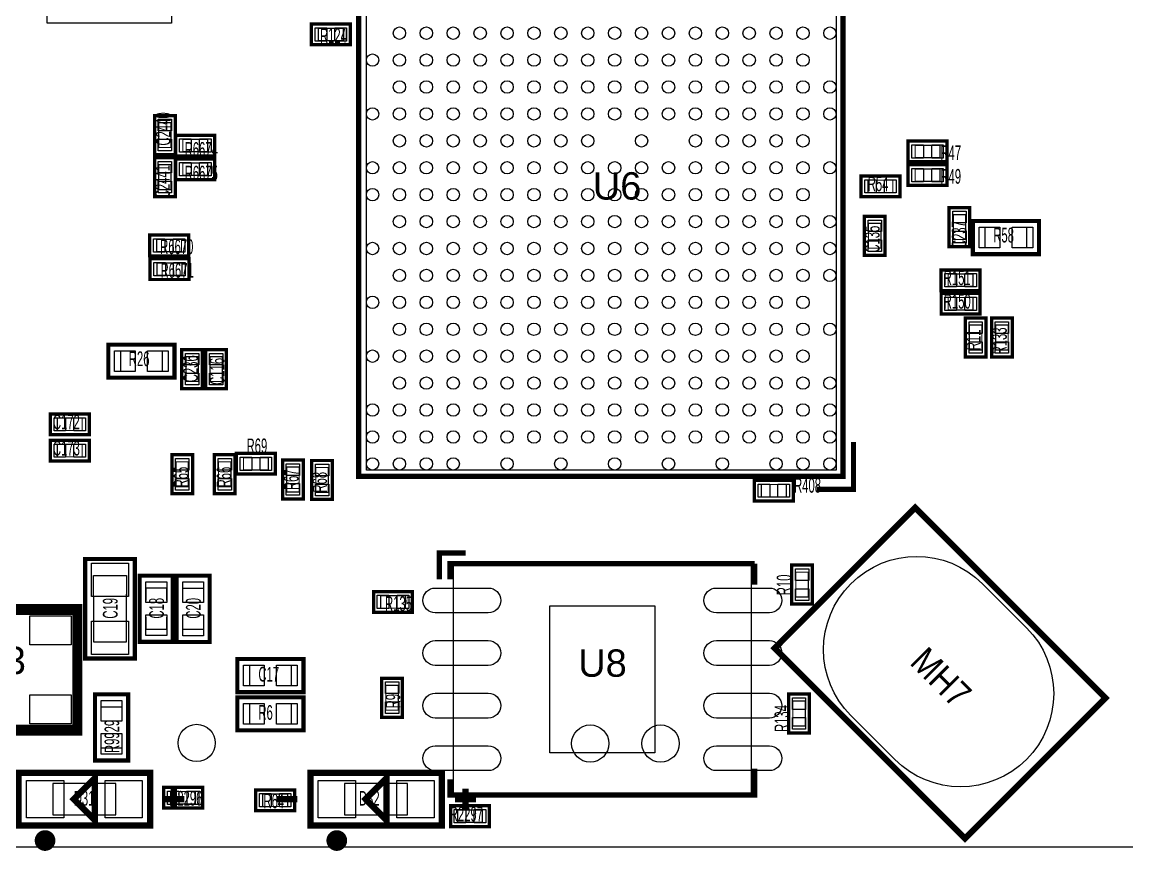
# Model space of a CAD drawing. Extents: x 0 to 73.5, y -0.1 to 42.
# Drawn here: x 32.27 to 58.96, y -0.09 to 19.92 of the extents above; entities that cross this region are included whole.
import ezdxf

# ---------------------------------------------------------------- set-up
doc = ezdxf.new("R2010")
doc.units = 0
for name, color, linetype in [('BG_OUTLINE', 7, 'CONTINUOUS'), ('PG_ASSEMBLY_TOP', 111, 'CONTINUOUS'), ('PG_SILKSCREEN_TOP', 254, 'CONTINUOUS'), ('PIN_TOP', 141, 'CONTINUOUS'), ('RD_SILKSCREEN_TOP', 230, 'CONTINUOUS')]:
    doc.layers.add(name, color=color, linetype=linetype)

msp = doc.modelspace()

# ---------------------------------------------------------------- linework, layer by layer
at = {"layer": 'BG_OUTLINE'}
msp.add_lwpolyline([(8.1534, 41.9989), (65.78854, 41.9989, -0.414214), (73.40854, 34.3789), (73.40854, 7.62, -0.414214), (65.78854, 0), (7.62, 0, -0.414214), (0, 7.62), (0, 34.3789, -0.414214), (7.62, 41.9989), (8.1534, 41.9989)], format="xyb", dxfattribs=at)
msp.add_lwpolyline([(8.1534, 41.9989), (65.78854, 41.9989, -0.414214), (73.40854, 34.3789), (73.40854, 7.62, -0.414214), (65.78854, 0), (7.62, 0, -0.414214), (0, 7.62), (0, 34.3789, -0.414214), (7.62, 41.9989)], format="xyb", close=True, dxfattribs=at)
msp.add_lwpolyline([(8.1534, 41.9989), (65.78854, 41.9989, -0.414214), (73.40854, 34.3789), (73.40854, 7.62, -0.414214), (65.78854, 0), (7.62, 0, -0.414214), (0, 7.62), (0, 34.3789, -0.414214), (7.62, 41.9989)], format="xyb", close=True, dxfattribs=at)
msp.add_lwpolyline([(8.1534, 41.9989), (65.78854, 41.9989, -0.414214), (73.40854, 34.3789), (73.40854, 7.62, -0.414214), (65.78854, 0), (7.62, 0, -0.414214), (0, 7.62), (0, 34.3789, -0.414214), (7.62, 41.9989)], format="xyb", close=True, dxfattribs=at)
at = {"layer": 'PG_ASSEMBLY_TOP'}
for points in [[(32.875601, 23.602747), (35.875798, 23.602747), (35.875798, 19.902932), (32.875601, 19.902932)], [(51.934847, 22.407931), (51.934847, 9.107932), (40.584653, 9.107932), (40.584653, 22.407931)], [(42.686529, 6.815861), (49.886311, 6.815861), (49.886311, 1.295883), (42.686529, 1.295883)]]:
    msp.add_lwpolyline(points, close=True, dxfattribs=at)
for points, const_width in [([(39.426794, 19.476695), (40.026793, 19.476695), (40.026793, 19.776719), (39.426794, 19.776719), (39.426794, 19.476695)], 0.029997), ([(35.867492, 16.897833), (35.867492, 17.497831), (35.567468, 17.497831), (35.567468, 16.897833), (35.867492, 16.897833)], 0.029997), ([(36.751539, 17.094352), (36.151541, 17.094352), (36.151541, 16.794328), (36.751539, 16.794328), (36.751539, 17.094352)], 0.029997), ([(54.445179, 16.952112), (53.845181, 16.952112), (53.845181, 16.652088), (54.445179, 16.652088), (54.445179, 16.952112)], 0.029997), ([(35.567468, 16.481831), (35.567468, 15.881833), (35.867492, 15.881833), (35.867492, 16.481831), (35.567468, 16.481831)], 0.029997), ([(36.751539, 16.522852), (36.151541, 16.522852), (36.151541, 16.222828), (36.751539, 16.222828), (36.751539, 16.522852)], 0.029997), ([(54.445179, 16.380612), (53.845181, 16.380612), (53.845181, 16.080588), (54.445179, 16.080588), (54.445179, 16.380612)], 0.029997), ([(52.704949, 15.809341), (53.304948, 15.809341), (53.304948, 16.109366), (52.704949, 16.109366), (52.704949, 15.809341)], 0.029997), ([(55.064812, 14.675841), (55.064812, 15.275839), (54.764788, 15.275839), (54.764788, 14.675841), (55.064812, 14.675841)], 0.029997), ([(53.017953, 14.465935), (53.017953, 15.065934), (52.717929, 15.065934), (52.717929, 14.465935), (53.017953, 14.465935)], 0.029997), ([(55.237482, 15.121839), (56.837478, 15.121839), (56.837478, 14.321841), (55.237482, 14.321841), (55.237482, 15.121839)], 0.1), ([(36.119079, 14.681352), (35.519081, 14.681352), (35.519081, 14.381328), (36.119079, 14.381328), (36.119079, 14.681352)], 0.029997), ([(36.129239, 14.109852), (35.529241, 14.109852), (35.529241, 13.809828), (36.129239, 13.809828), (36.129239, 14.109852)], 0.029997), ([(55.242841, 13.842949), (54.642842, 13.842949), (54.642842, 13.542924), (55.242841, 13.542924), (55.242841, 13.842949)], 0.029997), ([(55.243349, 13.274751), (54.64335, 13.274751), (54.64335, 12.974726), (55.243349, 12.974726), (55.243349, 13.274751)], 0.029997), ([(55.155948, 12.608331), (55.155948, 12.008333), (55.455972, 12.008333), (55.455972, 12.608331), (55.155948, 12.608331)], 0.029997), ([(55.790948, 12.608331), (55.790948, 12.008333), (56.090972, 12.008333), (56.090972, 12.608331), (55.790948, 12.608331)], 0.029997), ([(35.951084, 11.337417), (34.351062, 11.337417), (34.351062, 12.137466), (35.951109, 12.137441), (35.951084, 11.337417)], 0.1), ([(36.225328, 11.846839), (36.225328, 11.246841), (36.525352, 11.246841), (36.525352, 11.846839), (36.225328, 11.846839)], 0.029997), ([(36.804448, 11.846839), (36.804448, 11.246841), (37.104472, 11.246841), (37.104472, 11.846839), (36.804448, 11.846839)], 0.029997), ([(33.118781, 10.06282), (33.718779, 10.06282), (33.718779, 10.362844), (33.118781, 10.362844), (33.118781, 10.06282)], 0.029997), ([(33.118781, 9.42782), (33.718779, 9.42782), (33.718779, 9.727844), (33.118781, 9.727844), (33.118781, 9.42782)], 0.029997), ([(37.617121, 9.110828), (38.217119, 9.110828), (38.217119, 9.410852), (37.617121, 9.410852), (37.617121, 9.110828)], 0.029997), ([(36.286592, 8.706841), (36.286592, 9.306839), (35.986568, 9.306839), (35.986568, 8.706841), (36.286592, 8.706841)], 0.029997), ([(37.312752, 8.706841), (37.312752, 9.306839), (37.012728, 9.306839), (37.012728, 8.706841), (37.312752, 8.706841)], 0.029997), ([(38.961212, 8.580349), (38.961212, 9.180347), (38.661188, 9.180347), (38.661188, 8.580349), (38.961212, 8.580349)], 0.029997), ([(39.664792, 8.569681), (39.664792, 9.169679), (39.364768, 9.169679), (39.364768, 8.569681), (39.664792, 8.569681)], 0.029997), ([(50.730201, 8.760282), (50.130202, 8.760282), (50.130202, 8.460257), (50.730201, 8.460257), (50.730201, 8.760282)], 0.029997), ([(55.048277, 0.211303), (50.452172, 4.807407), (53.846273, 8.201508), (58.442377, 3.605403), (55.048277, 0.211303)], 0.150089), ([(33.792058, 4.5593), (33.792058, 6.959295), (34.992056, 6.959295), (34.992056, 4.5593), (33.792058, 4.5593)], 0.1), ([(35.110191, 4.960722), (35.110191, 6.560718), (35.91019, 6.560718), (35.91019, 4.960722), (35.110191, 4.960722)], 0.1), ([(35.999191, 4.95869), (35.999191, 6.558686), (36.79919, 6.558686), (36.79919, 4.95869), (35.999191, 4.95869)], 0.1), ([(50.962408, 6.642887), (50.962408, 6.042889), (51.262432, 6.042889), (51.262432, 6.642887), (50.962408, 6.642887)], 0.029997), ([(40.928214, 5.774157), (41.528213, 5.774157), (41.528213, 6.074181), (40.928214, 6.074181), (40.928214, 5.774157)], 0.029997), ([(33.555076, 5.684977), (29.955084, 5.684977), (29.955084, 2.884983), (33.555076, 2.884983), (33.555076, 5.684977)], 0.150012), ([(39.067638, 3.746271), (37.467642, 3.746271), (37.467642, 4.54627), (39.067638, 4.54627), (39.067638, 3.746271)], 0.1), ([(34.028812, 2.09484), (34.028812, 3.694836), (34.82881, 3.694836), (34.82881, 2.09484), (34.028812, 2.09484)], 0.1), ([(41.056408, 3.911879), (41.056408, 3.311881), (41.356432, 3.311881), (41.356432, 3.911879), (41.056408, 3.911879)], 0.029997), ([(39.066724, 2.822372), (37.466727, 2.822372), (37.466727, 3.62237), (39.066724, 3.62237), (39.066724, 2.822372)], 0.1), ([(51.188772, 2.930881), (51.188772, 3.530879), (50.888748, 3.530879), (50.888748, 2.930881), (51.188772, 2.930881)], 0.029997), ([(35.856901, 1.046328), (36.456899, 1.046328), (36.456899, 1.346352), (35.856901, 1.346352), (35.856901, 1.046328)], 0.029997), ([(38.082449, 0.985368), (38.682447, 0.985368), (38.682447, 1.285392), (38.082449, 1.285392), (38.082449, 0.985368)], 0.029997), ([(42.788561, 0.601828), (43.388559, 0.601828), (43.388559, 0.901852), (42.788561, 0.901852), (42.788561, 0.601828)], 0.029997)]:
    msp.add_lwpolyline(points, dxfattribs=dict(at, const_width=const_width))
for points in [[(55.836795, 14.472945), (55.5371, 14.472945), (55.5371, 14.97076)], [(55.5371, 14.97076), (55.836795, 14.97076)], [(56.238191, 14.97076), (56.537885, 14.97076), (56.537885, 14.472945), (56.238191, 14.472945)], [(34.9504, 11.488471), (34.650655, 11.488522), (34.650655, 11.986311), (34.9504, 11.98626)], [(35.351822, 11.986336), (35.651516, 11.986336), (35.651491, 11.488522)], [(35.651491, 11.488522), (35.351822, 11.488547)], [(33.992058, 6.059297), (33.992058, 6.559296), (34.792056, 6.559296), (34.792056, 6.059297)], [(35.261296, 5.961431), (35.261296, 6.261125), (35.759085, 6.261125), (35.759085, 5.961431)], [(36.150296, 5.959399), (36.150296, 6.259093), (36.648085, 6.259093), (36.648085, 5.959399)], [(33.992058, 6.059297), (33.992058, 4.959299), (34.792056, 4.959299), (34.792056, 6.10931)], [(35.759085, 5.560009), (35.759085, 5.260315), (35.261296, 5.260315)], [(35.261296, 5.260315), (35.261296, 5.560009)], [(36.648085, 5.557977), (36.648085, 5.258283), (36.150296, 5.258283)], [(36.150296, 5.258283), (36.150296, 5.557977)], [(38.066929, 3.897376), (37.767235, 3.897376), (37.767235, 4.395165), (38.066929, 4.395165)], [(38.468351, 4.395165), (38.768045, 4.395165), (38.768045, 3.897376)], [(38.768045, 3.897376), (38.468351, 3.897376)], [(38.066015, 2.973476), (37.76632, 2.973476), (37.76632, 3.471266), (38.066015, 3.471266)], [(38.467436, 3.471266), (38.767131, 3.471266), (38.767131, 2.973476)], [(34.179916, 3.095549), (34.179916, 3.395243), (34.677706, 3.395243), (34.677706, 3.095549)], [(38.767131, 2.973476), (38.467436, 2.973476)], [(34.677706, 2.694127), (34.677706, 2.394433), (34.179916, 2.394433)], [(34.179916, 2.394433), (34.179916, 2.694127)], [(33.00984, 0.78232), (34.53384, 0.78232), (34.53384, 1.54432), (33.00984, 1.54432), (33.00984, 0.78232)], [(40.05834, 0.78232), (41.58234, 0.78232), (41.58234, 1.54432), (40.05834, 1.54432), (40.05834, 0.78232)]]:
    msp.add_lwpolyline(points, dxfattribs=at)
at = {"layer": 'PG_SILKSCREEN_TOP'}
for points, const_width in [([(52.10175, 22.560051), (40.401748, 22.560051), (40.401748, 8.95985), (52.10175, 8.95985), (52.10175, 22.560051)], 0.127), ([(40.196795, 19.876719), (39.256792, 19.876719), (39.256792, 19.376695), (40.196795, 19.376695), (40.196795, 19.876719), (39.916786, 19.876719)], 0.08001), ([(39.346784, 19.876719), (39.256792, 19.876719), (39.256792, 19.786702)], 0.08001), ([(40.196795, 19.786702), (40.196795, 19.876719), (40.106803, 19.876719)], 0.08001), ([(39.256792, 19.466712), (39.256792, 19.376695), (39.346784, 19.376695)], 0.08001), ([(40.106803, 19.376695), (40.196795, 19.376695), (40.196795, 19.466712)], 0.08001), ([(35.467468, 17.667834), (35.467468, 16.72783), (35.967492, 16.72783), (35.967492, 17.667834), (35.467468, 17.667834), (35.467468, 17.387824)], 0.08001), ([(35.557485, 17.667834), (35.467468, 17.667834), (35.467468, 17.577841)], 0.08001), ([(35.967492, 17.577841), (35.967492, 17.667834), (35.877475, 17.667834)], 0.08001), ([(35.981538, 16.694328), (36.921542, 16.694328), (36.921542, 17.194352), (35.981538, 17.194352), (35.981538, 16.694328), (36.261548, 16.694328)], 0.08001), ([(36.071531, 17.194352), (35.981538, 17.194352), (35.981538, 17.104335)], 0.08001), ([(36.921542, 17.104335), (36.921542, 17.194352), (36.831549, 17.194352)], 0.08001), ([(53.675178, 16.552088), (54.615182, 16.552088), (54.615182, 17.052112), (53.675178, 17.052112), (53.675178, 16.552088), (53.955188, 16.552088)], 0.08001), ([(53.765171, 17.052112), (53.675178, 17.052112), (53.675178, 16.962095)], 0.08001), ([(54.615182, 16.962095), (54.615182, 17.052112), (54.525189, 17.052112)], 0.08001), ([(35.467468, 16.817823), (35.467468, 16.72783), (35.557485, 16.72783)], 0.08001), ([(35.877475, 16.72783), (35.967492, 16.72783), (35.967492, 16.817823)], 0.08001), ([(35.981538, 16.784345), (35.981538, 16.694328), (36.071531, 16.694328)], 0.08001), ([(36.831549, 16.694328), (36.921542, 16.694328), (36.921542, 16.784345)], 0.08001), ([(35.967492, 15.71183), (35.967492, 16.651834), (35.467468, 16.651834), (35.467468, 15.71183), (35.967492, 15.71183), (35.967492, 15.99184)], 0.08001), ([(35.557485, 16.651834), (35.467468, 16.651834), (35.467468, 16.561841)], 0.08001), ([(35.967492, 16.561841), (35.967492, 16.651834), (35.877475, 16.651834)], 0.08001), ([(35.981538, 16.122828), (36.921542, 16.122828), (36.921542, 16.622852), (35.981538, 16.622852), (35.981538, 16.122828), (36.261548, 16.122828)], 0.08001), ([(36.071531, 16.622852), (35.981538, 16.622852), (35.981538, 16.532835)], 0.08001), ([(36.921542, 16.532835), (36.921542, 16.622852), (36.831549, 16.622852)], 0.08001), ([(53.675178, 16.642105), (53.675178, 16.552088), (53.765171, 16.552088)], 0.08001), ([(54.525189, 16.552088), (54.615182, 16.552088), (54.615182, 16.642105)], 0.08001), ([(53.675178, 15.980588), (54.615182, 15.980588), (54.615182, 16.480612), (53.675178, 16.480612), (53.675178, 15.980588), (53.955188, 15.980588)], 0.08001), ([(53.765171, 16.480612), (53.675178, 16.480612), (53.675178, 16.390595)], 0.08001), ([(54.615182, 16.390595), (54.615182, 16.480612), (54.525189, 16.480612)], 0.08001), ([(35.981538, 16.212845), (35.981538, 16.122828), (36.071531, 16.122828)], 0.08001), ([(36.831549, 16.122828), (36.921542, 16.122828), (36.921542, 16.212845)], 0.08001), ([(53.47495, 16.209366), (52.534947, 16.209366), (52.534947, 15.709341), (53.47495, 15.709341), (53.47495, 16.209366), (53.194941, 16.209366)], 0.08001), ([(52.624939, 16.209366), (52.534947, 16.209366), (52.534947, 16.119348)], 0.08001), ([(53.47495, 16.119348), (53.47495, 16.209366), (53.384958, 16.209366)], 0.08001), ([(53.675178, 16.070605), (53.675178, 15.980588), (53.765171, 15.980588)], 0.08001), ([(54.525189, 15.980588), (54.615182, 15.980588), (54.615182, 16.070605)], 0.08001), ([(35.467468, 15.801823), (35.467468, 15.71183), (35.557485, 15.71183)], 0.08001), ([(35.877475, 15.71183), (35.967492, 15.71183), (35.967492, 15.801823)], 0.08001), ([(52.534947, 15.799359), (52.534947, 15.709341), (52.624939, 15.709341)], 0.08001), ([(53.384958, 15.709341), (53.47495, 15.709341), (53.47495, 15.799359)], 0.08001), ([(54.664788, 15.445842), (54.664788, 14.505838), (55.164812, 14.505838), (55.164812, 15.445842), (54.664788, 15.445842), (54.664788, 15.165832)], 0.08001), ([(54.754805, 15.445842), (54.664788, 15.445842), (54.664788, 15.355849)], 0.08001), ([(55.164812, 15.355849), (55.164812, 15.445842), (55.074795, 15.445842)], 0.08001), ([(52.617929, 15.235936), (52.617929, 14.295933), (53.117953, 14.295933), (53.117953, 15.235936), (52.617929, 15.235936), (52.617929, 14.955926)], 0.08001), ([(52.707946, 15.235936), (52.617929, 15.235936), (52.617929, 15.145944)], 0.08001), ([(53.117953, 15.145944), (53.117953, 15.235936), (53.027936, 15.235936)], 0.08001), ([(55.537481, 15.121839), (55.237482, 15.121839), (55.237482, 14.82184)], 0.1), ([(56.537479, 15.121839), (56.837478, 15.121839), (56.837478, 14.82184)], 0.1), ([(35.349078, 14.281328), (36.289082, 14.281328), (36.289082, 14.781352), (35.349078, 14.781352), (35.349078, 14.281328), (35.629088, 14.281328)], 0.08001), ([(35.439071, 14.781352), (35.349078, 14.781352), (35.349078, 14.691335)], 0.08001), ([(36.289082, 14.691335), (36.289082, 14.781352), (36.199089, 14.781352)], 0.08001), ([(52.617929, 14.385925), (52.617929, 14.295933), (52.707946, 14.295933)], 0.08001), ([(53.027936, 14.295933), (53.117953, 14.295933), (53.117953, 14.385925)], 0.08001), ([(54.664788, 14.595831), (54.664788, 14.505838), (54.754805, 14.505838)], 0.08001), ([(55.074795, 14.505838), (55.164812, 14.505838), (55.164812, 14.595831)], 0.08001), ([(55.237482, 14.62184), (55.237482, 14.321841), (55.537481, 14.321841)], 0.1), ([(56.837478, 14.62184), (56.837478, 14.321841), (56.537479, 14.321841)], 0.1), ([(35.349078, 14.371345), (35.349078, 14.281328), (35.439071, 14.281328)], 0.08001), ([(35.359238, 13.709828), (36.299242, 13.709828), (36.299242, 14.209852), (35.359238, 14.209852), (35.359238, 13.709828), (35.639248, 13.709828)], 0.08001), ([(35.449231, 14.209852), (35.359238, 14.209852), (35.359238, 14.119835)], 0.08001), ([(36.199089, 14.281328), (36.289082, 14.281328), (36.289082, 14.371345)], 0.08001), ([(36.299242, 14.119835), (36.299242, 14.209852), (36.209249, 14.209852)], 0.08001), ([(54.47284, 13.442925), (55.412843, 13.442925), (55.412843, 13.942949), (54.47284, 13.942949), (54.47284, 13.442925), (54.75285, 13.442925)], 0.08001), ([(54.562832, 13.942949), (54.47284, 13.942949), (54.47284, 13.852931)], 0.08001), ([(55.412843, 13.852931), (55.412843, 13.942949), (55.322851, 13.942949)], 0.08001), ([(35.359238, 13.799845), (35.359238, 13.709828), (35.449231, 13.709828)], 0.08001), ([(36.209249, 13.709828), (36.299242, 13.709828), (36.299242, 13.799845)], 0.08001), ([(54.47284, 13.532942), (54.47284, 13.442925), (54.562832, 13.442925)], 0.08001), ([(54.473348, 12.874727), (55.413351, 12.874727), (55.413351, 13.374751), (54.473348, 13.374751), (54.473348, 12.874727), (54.753358, 12.874727)], 0.08001), ([(54.56334, 13.374751), (54.473348, 13.374751), (54.473348, 13.284733)], 0.08001), ([(55.322851, 13.442925), (55.412843, 13.442925), (55.412843, 13.532942)], 0.08001), ([(55.413351, 13.284733), (55.413351, 13.374751), (55.323359, 13.374751)], 0.08001), ([(54.473348, 12.964744), (54.473348, 12.874727), (54.56334, 12.874727)], 0.08001), ([(55.555972, 11.83833), (55.555972, 12.778334), (55.055948, 12.778334), (55.055948, 11.83833), (55.555972, 11.83833), (55.555972, 12.11834)], 0.08001), ([(55.145965, 12.778334), (55.055948, 12.778334), (55.055948, 12.688341)], 0.08001), ([(55.323359, 12.874727), (55.413351, 12.874727), (55.413351, 12.964744)], 0.08001), ([(55.555972, 12.688341), (55.555972, 12.778334), (55.465955, 12.778334)], 0.08001), ([(56.190972, 11.83833), (56.190972, 12.778334), (55.690948, 12.778334), (55.690948, 11.83833), (56.190972, 11.83833), (56.190972, 12.11834)], 0.08001), ([(55.780965, 12.778334), (55.690948, 12.778334), (55.690948, 12.688341)], 0.08001), ([(56.190972, 12.688341), (56.190972, 12.778334), (56.100955, 12.778334)], 0.08001), ([(34.351138, 11.837416), (34.351062, 12.137466), (34.651086, 12.137365)], 0.1), ([(35.951033, 11.837416), (35.951109, 12.137441), (35.651084, 12.13739)], 0.1), ([(36.625352, 11.076838), (36.625352, 12.016842), (36.125328, 12.016842), (36.125328, 11.076838), (36.625352, 11.076838), (36.625352, 11.356848)], 0.08001), ([(36.215345, 12.016842), (36.125328, 12.016842), (36.125328, 11.926849)], 0.08001), ([(36.625352, 11.926849), (36.625352, 12.016842), (36.535335, 12.016842)], 0.08001), ([(37.204472, 11.076838), (37.204472, 12.016842), (36.704448, 12.016842), (36.704448, 11.076838), (37.204472, 11.076838), (37.204472, 11.356848)], 0.08001), ([(36.794465, 12.016842), (36.704448, 12.016842), (36.704448, 11.926849)], 0.08001), ([(37.204472, 11.926849), (37.204472, 12.016842), (37.114455, 12.016842)], 0.08001), ([(55.055948, 11.928323), (55.055948, 11.83833), (55.145965, 11.83833)], 0.08001), ([(55.465955, 11.83833), (55.555972, 11.83833), (55.555972, 11.928323)], 0.08001), ([(55.690948, 11.928323), (55.690948, 11.83833), (55.780965, 11.83833)], 0.08001), ([(56.100955, 11.83833), (56.190972, 11.83833), (56.190972, 11.928323)], 0.08001), ([(34.651061, 11.337341), (34.351062, 11.337417), (34.351062, 11.637366)], 0.1), ([(35.651135, 11.337417), (35.951084, 11.337417), (35.951109, 11.637391)], 0.1), ([(36.125328, 11.166831), (36.125328, 11.076838), (36.215345, 11.076838)], 0.08001), ([(36.535335, 11.076838), (36.625352, 11.076838), (36.625352, 11.166831)], 0.08001), ([(36.704448, 11.166831), (36.704448, 11.076838), (36.794465, 11.076838)], 0.08001), ([(37.114455, 11.076838), (37.204472, 11.076838), (37.204472, 11.166831)], 0.08001), ([(33.888782, 10.462844), (32.948778, 10.462844), (32.948778, 9.96282), (33.888782, 9.96282), (33.888782, 10.462844), (33.608772, 10.462844)], 0.08001), ([(33.038771, 10.462844), (32.948778, 10.462844), (32.948778, 10.372827)], 0.08001), ([(33.888782, 10.372827), (33.888782, 10.462844), (33.798789, 10.462844)], 0.08001), ([(32.948778, 10.052837), (32.948778, 9.96282), (33.038771, 9.96282)], 0.08001), ([(33.798789, 9.96282), (33.888782, 9.96282), (33.888782, 10.052837)], 0.08001), ([(33.888782, 9.827844), (32.948778, 9.827844), (32.948778, 9.32782), (33.888782, 9.32782), (33.888782, 9.827844), (33.608772, 9.827844)], 0.08001), ([(33.038771, 9.827844), (32.948778, 9.827844), (32.948778, 9.737827)], 0.08001), ([(33.888782, 9.737827), (33.888782, 9.827844), (33.798789, 9.827844)], 0.08001), ([(51.46675, 8.645931), (52.35575, 8.645931), (52.35575, 9.788931)], 0.127), ([(32.948778, 9.417837), (32.948778, 9.32782), (33.038771, 9.32782)], 0.08001), ([(33.798789, 9.32782), (33.888782, 9.32782), (33.888782, 9.417837)], 0.08001), ([(35.886568, 9.476842), (35.886568, 8.536838), (36.386592, 8.536838), (36.386592, 9.476842), (35.886568, 9.476842), (35.886568, 9.196832)], 0.08001), ([(35.976585, 9.476842), (35.886568, 9.476842), (35.886568, 9.386849)], 0.08001), ([(36.386592, 9.386849), (36.386592, 9.476842), (36.296575, 9.476842)], 0.08001), ([(36.912728, 9.476842), (36.912728, 8.536838), (37.412752, 8.536838), (37.412752, 9.476842), (36.912728, 9.476842), (36.912728, 9.196832)], 0.08001), ([(37.002745, 9.476842), (36.912728, 9.476842), (36.912728, 9.386849)], 0.08001), ([(37.412752, 9.386849), (37.412752, 9.476842), (37.322735, 9.476842)], 0.08001), ([(38.387122, 9.510852), (37.447118, 9.510852), (37.447118, 9.010828), (38.387122, 9.010828), (38.387122, 9.510852), (38.107112, 9.510852)], 0.08001), ([(37.537111, 9.510852), (37.447118, 9.510852), (37.447118, 9.420835)], 0.08001), ([(38.387122, 9.420835), (38.387122, 9.510852), (38.297129, 9.510852)], 0.08001), ([(38.561188, 9.35035), (38.561188, 8.410346), (39.061212, 8.410346), (39.061212, 9.35035), (38.561188, 9.35035), (38.561188, 9.07034)], 0.08001), ([(38.651205, 9.35035), (38.561188, 9.35035), (38.561188, 9.260357)], 0.08001), ([(39.061212, 9.260357), (39.061212, 9.35035), (38.971195, 9.35035)], 0.08001), ([(39.264768, 9.339682), (39.264768, 8.399678), (39.764792, 8.399678), (39.764792, 9.339682), (39.264768, 9.339682), (39.264768, 9.059672)], 0.08001), ([(39.354785, 9.339682), (39.264768, 9.339682), (39.264768, 9.249689)], 0.08001), ([(39.764792, 9.249689), (39.764792, 9.339682), (39.674775, 9.339682)], 0.08001), ([(37.447118, 9.100845), (37.447118, 9.010828), (37.537111, 9.010828)], 0.08001), ([(38.297129, 9.010828), (38.387122, 9.010828), (38.387122, 9.100845)], 0.08001), ([(49.9602, 8.360258), (50.900203, 8.360258), (50.900203, 8.860282), (49.9602, 8.860282), (49.9602, 8.360258), (50.240209, 8.360258)], 0.08001), ([(50.050192, 8.860282), (49.9602, 8.860282), (49.9602, 8.770264)], 0.08001), ([(50.900203, 8.770264), (50.900203, 8.860282), (50.810211, 8.860282)], 0.08001), ([(35.886568, 8.626831), (35.886568, 8.536838), (35.976585, 8.536838)], 0.08001), ([(36.296575, 8.536838), (36.386592, 8.536838), (36.386592, 8.626831)], 0.08001), ([(36.912728, 8.626831), (36.912728, 8.536838), (37.002745, 8.536838)], 0.08001), ([(37.322735, 8.536838), (37.412752, 8.536838), (37.412752, 8.626831)], 0.08001), ([(38.561188, 8.500339), (38.561188, 8.410346), (38.651205, 8.410346)], 0.08001), ([(38.971195, 8.410346), (39.061212, 8.410346), (39.061212, 8.500339)], 0.08001), ([(39.264768, 8.489671), (39.264768, 8.399678), (39.354785, 8.399678)], 0.08001), ([(39.674775, 8.399678), (39.764792, 8.399678), (39.764792, 8.489671)], 0.08001), ([(49.9602, 8.450275), (49.9602, 8.360258), (50.050192, 8.360258)], 0.08001), ([(55.048277, 0.211303), (50.452172, 4.807407), (53.846273, 8.201508), (58.442377, 3.605403), (55.048277, 0.211303)], 0.150089), ([(50.810211, 8.360258), (50.900203, 8.360258), (50.900203, 8.450275)], 0.08001), ([(33.792058, 6.459296), (33.792058, 6.959295), (34.292057, 6.959295)], 0.1), ([(34.492057, 6.959295), (34.992056, 6.959295), (34.992056, 6.459296)], 0.1), ([(42.98442, 7.103872), (42.34942, 7.103872), (42.34942, 6.468872)], 0.127), ([(42.60342, 6.468872), (42.60342, 6.849872), (49.96942, 6.849872)], 0.127), ([(49.96942, 6.849872), (49.96942, 6.341872)], 0.127), ([(51.362432, 5.872886), (51.362432, 6.81289), (50.862408, 6.81289), (50.862408, 5.872886), (51.362432, 5.872886), (51.362432, 6.152896)], 0.08001), ([(50.952425, 6.81289), (50.862408, 6.81289), (50.862408, 6.722897)], 0.08001), ([(51.362432, 6.722897), (51.362432, 6.81289), (51.272415, 6.81289)], 0.08001), ([(35.110191, 6.260719), (35.110191, 6.560718), (35.410191, 6.560718)], 0.1), ([(35.61019, 6.560718), (35.91019, 6.560718), (35.91019, 6.260719)], 0.1), ([(35.999191, 6.258687), (35.999191, 6.558686), (36.299191, 6.558686)], 0.1), ([(36.49919, 6.558686), (36.79919, 6.558686), (36.79919, 6.258687)], 0.1), ([(41.698215, 6.174181), (40.758212, 6.174181), (40.758212, 5.674157), (41.698215, 5.674157), (41.698215, 6.174181), (41.418205, 6.174181)], 0.08001), ([(40.848204, 6.174181), (40.758212, 6.174181), (40.758212, 6.084164)], 0.08001), ([(41.698215, 6.084164), (41.698215, 6.174181), (41.608223, 6.174181)], 0.08001), ([(50.862408, 5.962879), (50.862408, 5.872886), (50.952425, 5.872886)], 0.08001), ([(51.272415, 5.872886), (51.362432, 5.872886), (51.362432, 5.962879)], 0.08001), ([(33.66008, 5.80898), (33.66008, 2.76098), (29.85008, 2.76098), (29.85008, 5.80898), (33.66008, 5.80898)], 0.127), ([(40.758212, 5.764174), (40.758212, 5.674157), (40.848204, 5.674157)], 0.08001), ([(41.608223, 5.674157), (41.698215, 5.674157), (41.698215, 5.764174)], 0.08001), ([(33.792058, 5.059299), (33.792058, 4.5593), (34.292057, 4.5593)], 0.1), ([(34.492057, 4.5593), (34.992056, 4.5593), (34.992056, 5.059299)], 0.1), ([(35.110191, 5.260721), (35.110191, 4.960722), (35.410191, 4.960722)], 0.1), ([(35.61019, 4.960722), (35.91019, 4.960722), (35.91019, 5.260721)], 0.1), ([(35.999191, 5.258689), (35.999191, 4.95869), (36.299191, 4.95869)], 0.1), ([(36.49919, 4.95869), (36.79919, 4.95869), (36.79919, 5.258689)], 0.1), ([(37.467642, 4.24627), (37.467642, 4.54627), (37.767641, 4.54627)], 0.1), ([(39.067638, 4.24627), (39.067638, 4.54627), (38.767639, 4.54627)], 0.1), ([(37.767641, 3.746271), (37.467642, 3.746271), (37.467642, 4.046271)], 0.1), ([(38.767639, 3.746271), (39.067638, 3.746271), (39.067638, 4.046271)], 0.1), ([(41.456432, 3.141878), (41.456432, 4.081882), (40.956408, 4.081882), (40.956408, 3.141878), (41.456432, 3.141878), (41.456432, 3.421888)], 0.08001), ([(41.046425, 4.081882), (40.956408, 4.081882), (40.956408, 3.991889)], 0.08001), ([(41.456432, 3.991889), (41.456432, 4.081882), (41.366415, 4.081882)], 0.08001), ([(34.028812, 3.394837), (34.028812, 3.694836), (34.328811, 3.694836)], 0.1), ([(34.528811, 3.694836), (34.82881, 3.694836), (34.82881, 3.394837)], 0.1), ([(50.788748, 3.700882), (50.788748, 2.760878), (51.288772, 2.760878), (51.288772, 3.700882), (50.788748, 3.700882), (50.788748, 3.420872)], 0.08001), ([(50.878765, 3.700882), (50.788748, 3.700882), (50.788748, 3.610889)], 0.08001), ([(51.288772, 3.610889), (51.288772, 3.700882), (51.198755, 3.700882)], 0.08001), ([(37.466727, 3.322371), (37.466727, 3.62237), (37.766727, 3.62237)], 0.1), ([(39.066724, 3.322371), (39.066724, 3.62237), (38.766725, 3.62237)], 0.1), ([(40.956408, 3.231871), (40.956408, 3.141878), (41.046425, 3.141878)], 0.08001), ([(41.366415, 3.141878), (41.456432, 3.141878), (41.456432, 3.231871)], 0.08001), ([(37.766727, 2.822372), (37.466727, 2.822372), (37.466727, 3.122371)], 0.1), ([(38.766725, 2.822372), (39.066724, 2.822372), (39.066724, 3.122371)], 0.1), ([(50.788748, 2.850871), (50.788748, 2.760878), (50.878765, 2.760878)], 0.08001), ([(51.198755, 2.760878), (51.288772, 2.760878), (51.288772, 2.850871)], 0.08001), ([(34.028812, 2.394839), (34.028812, 2.09484), (34.328811, 2.09484)], 0.1), ([(34.528811, 2.09484), (34.82881, 2.09484), (34.82881, 2.394839)], 0.1), ([(33.58134, 0.52832), (35.35934, 0.52832), (35.35934, 1.79832), (32.18434, 1.79832), (32.18434, 0.52832), (33.58134, 0.52832)], 0.1524), ([(40.62984, 0.52832), (42.40784, 0.52832), (42.40784, 1.79832), (39.23284, 1.79832), (39.23284, 0.52832), (40.62984, 0.52832)], 0.1524), ([(49.96942, 1.896872), (49.96942, 1.261872), (42.60342, 1.261872), (42.60342, 1.642872)], 0.127), ([(34.02584, 1.67132), (33.51784, 1.16332), (34.02584, 0.65532), (34.02584, 1.67132)], 0.1524), ([(41.07434, 1.67132), (40.56634, 1.16332), (41.07434, 0.65532), (41.07434, 1.67132)], 0.1524), ([(36.626902, 1.446352), (35.686898, 1.446352), (35.686898, 0.946328), (36.626902, 0.946328), (36.626902, 1.446352), (36.346892, 1.446352)], 0.08001), ([(35.776891, 1.446352), (35.686898, 1.446352), (35.686898, 1.356335)], 0.08001), ([(35.93084, 1.41732), (35.93084, 0.90932)], 0.1524), ([(36.626902, 1.356335), (36.626902, 1.446352), (36.536909, 1.446352)], 0.08001), ([(38.85245, 1.385392), (37.912446, 1.385392), (37.912446, 0.885368), (38.85245, 0.885368), (38.85245, 1.385392), (38.57244, 1.385392)], 0.08001), ([(38.002439, 1.385392), (37.912446, 1.385392), (37.912446, 1.295375)], 0.08001), ([(38.85245, 1.295375), (38.85245, 1.385392), (38.762457, 1.385392)], 0.08001), ([(42.97934, 1.41732), (42.97934, 0.90932)], 0.1524), ([(35.67684, 1.16332), (36.18484, 1.16332)], 0.1524), ([(35.686898, 1.036345), (35.686898, 0.946328), (35.776891, 0.946328)], 0.08001), ([(36.536909, 0.946328), (36.626902, 0.946328), (36.626902, 1.036345)], 0.08001), ([(38.91534, 1.16332), (38.40734, 1.16332)], 0.1524), ([(42.72534, 1.16332), (43.23334, 1.16332)], 0.1524), ([(37.912446, 0.975385), (37.912446, 0.885368), (38.002439, 0.885368)], 0.08001), ([(38.762457, 0.885368), (38.85245, 0.885368), (38.85245, 0.975385)], 0.08001), ([(43.558562, 1.001852), (42.618558, 1.001852), (42.618558, 0.501828), (43.558562, 0.501828), (43.558562, 1.001852), (43.278552, 1.001852)], 0.08001), ([(42.708551, 1.001852), (42.618558, 1.001852), (42.618558, 0.911835)], 0.08001), ([(43.558562, 0.911835), (43.558562, 1.001852), (43.468569, 1.001852)], 0.08001), ([(42.618558, 0.591845), (42.618558, 0.501828), (42.708551, 0.501828)], 0.08001), ([(43.468569, 0.501828), (43.558562, 0.501828), (43.558562, 0.591845)], 0.08001)]:
    msp.add_lwpolyline(points, dxfattribs=dict(at, const_width=const_width))
at = {"layer": 'PG_SILKSCREEN_TOP', "const_width": 0.249911}
for points in [[(32.946848, 0.163322, -1.000016), (32.696836, 0.163322, -0.999984), (32.946848, 0.163322)], [(39.995348, 0.163322, -1.000016), (39.745336, 0.163322, -0.999984), (39.995348, 0.163322)]]:
    msp.add_lwpolyline(points, format="xyb", dxfattribs=at)
at = {"layer": 'PIN_TOP'}
for points in [[(39.346784, 19.466712), (39.346784, 19.786702), (39.626794, 19.786702), (39.626794, 19.466712)], [(40.106803, 19.786702), (40.106803, 19.466712), (39.826794, 19.466712), (39.826794, 19.786702)], [(35.557485, 17.577841), (35.877475, 17.577841), (35.877475, 17.297832), (35.557485, 17.297832)], [(35.877475, 16.817823), (35.557485, 16.817823), (35.557485, 17.097832), (35.877475, 17.097832)], [(36.071531, 16.784345), (36.071531, 17.104335), (36.35154, 17.104335), (36.35154, 16.784345)], [(36.831549, 17.104335), (36.831549, 16.784345), (36.55154, 16.784345), (36.55154, 17.104335)], [(53.765171, 16.642105), (53.765171, 16.962095), (54.04518, 16.962095), (54.04518, 16.642105)], [(54.525189, 16.962095), (54.525189, 16.642105), (54.24518, 16.642105), (54.24518, 16.962095)], [(35.557485, 16.561841), (35.877475, 16.561841), (35.877475, 16.281832), (35.557485, 16.281832)], [(36.071531, 16.212845), (36.071531, 16.532835), (36.35154, 16.532835), (36.35154, 16.212845)], [(36.831549, 16.532835), (36.831549, 16.212845), (36.55154, 16.212845), (36.55154, 16.532835)], [(53.765171, 16.070605), (53.765171, 16.390595), (54.04518, 16.390595), (54.04518, 16.070605)], [(54.525189, 16.390595), (54.525189, 16.070605), (54.24518, 16.070605), (54.24518, 16.390595)], [(35.877475, 15.801823), (35.557485, 15.801823), (35.557485, 16.081832), (35.877475, 16.081832)], [(52.624939, 15.799359), (52.624939, 16.119348), (52.904949, 16.119348), (52.904949, 15.799359)], [(53.384958, 16.119348), (53.384958, 15.799359), (53.104948, 15.799359), (53.104948, 16.119348)], [(54.754805, 15.355849), (55.074795, 15.355849), (55.074795, 15.07584), (54.754805, 15.07584)], [(52.707946, 15.145944), (53.027936, 15.145944), (53.027936, 14.865934), (52.707946, 14.865934)], [(55.388459, 14.471625), (55.388459, 14.97203), (55.888865, 14.97203), (55.888865, 14.471625)], [(56.18607, 14.471625), (56.18607, 14.97203), (56.686475, 14.97203), (56.686475, 14.471625)], [(35.439071, 14.371345), (35.439071, 14.691335), (35.71908, 14.691335), (35.71908, 14.371345)], [(36.199089, 14.691335), (36.199089, 14.371345), (35.91908, 14.371345), (35.91908, 14.691335)], [(55.074795, 14.595831), (54.754805, 14.595831), (54.754805, 14.87584), (55.074795, 14.87584)], [(53.027936, 14.385925), (52.707946, 14.385925), (52.707946, 14.665935), (53.027936, 14.665935)], [(35.449231, 13.799845), (35.449231, 14.119835), (35.72924, 14.119835), (35.72924, 13.799845)], [(36.209249, 14.119835), (36.209249, 13.799845), (35.92924, 13.799845), (35.92924, 14.119835)], [(54.562832, 13.532942), (54.562832, 13.852931), (54.842842, 13.852931), (54.842842, 13.532942)], [(55.322851, 13.852931), (55.322851, 13.532942), (55.042841, 13.532942), (55.042841, 13.852931)], [(54.56334, 12.964744), (54.56334, 13.284733), (54.84335, 13.284733), (54.84335, 12.964744)], [(55.323359, 13.284733), (55.323359, 12.964744), (55.043349, 12.964744), (55.043349, 13.284733)], [(55.145965, 12.688341), (55.465955, 12.688341), (55.465955, 12.408332), (55.145965, 12.408332)], [(55.780965, 12.688341), (56.100955, 12.688341), (56.100955, 12.408332), (55.780965, 12.408332)], [(55.465955, 11.928323), (55.145965, 11.928323), (55.145965, 12.208332), (55.465955, 12.208332)], [(56.100955, 11.928323), (55.780965, 11.928323), (55.780965, 12.208332), (56.100955, 12.208332)], [(35.002457, 11.987543), (35.002457, 11.487137), (34.502052, 11.487137), (34.502052, 11.987543)], [(35.800068, 11.987543), (35.800068, 11.487137), (35.299663, 11.487137), (35.299663, 11.987543)], [(36.215345, 11.926849), (36.535335, 11.926849), (36.535335, 11.64684), (36.215345, 11.64684)], [(36.794465, 11.926849), (37.114455, 11.926849), (37.114455, 11.64684), (36.794465, 11.64684)], [(36.535335, 11.166831), (36.215345, 11.166831), (36.215345, 11.44684), (36.535335, 11.44684)], [(37.114455, 11.166831), (36.794465, 11.166831), (36.794465, 11.44684), (37.114455, 11.44684)], [(33.038771, 10.052837), (33.038771, 10.372827), (33.31878, 10.372827), (33.31878, 10.052837)], [(33.798789, 10.372827), (33.798789, 10.052837), (33.51878, 10.052837), (33.51878, 10.372827)], [(33.038771, 9.417837), (33.038771, 9.737827), (33.31878, 9.737827), (33.31878, 9.417837)], [(33.798789, 9.737827), (33.798789, 9.417837), (33.51878, 9.417837), (33.51878, 9.737827)], [(35.976585, 9.386849), (36.296575, 9.386849), (36.296575, 9.10684), (35.976585, 9.10684)], [(37.002745, 9.386849), (37.322735, 9.386849), (37.322735, 9.10684), (37.002745, 9.10684)], [(37.537111, 9.100845), (37.537111, 9.420835), (37.81712, 9.420835), (37.81712, 9.100845)], [(38.297129, 9.420835), (38.297129, 9.100845), (38.01712, 9.100845), (38.01712, 9.420835)], [(38.651205, 9.260357), (38.971195, 9.260357), (38.971195, 8.980348), (38.651205, 8.980348)], [(39.354785, 9.249689), (39.674775, 9.249689), (39.674775, 8.96968), (39.354785, 8.96968)], [(36.296575, 8.626831), (35.976585, 8.626831), (35.976585, 8.90684), (36.296575, 8.90684)], [(37.322735, 8.626831), (37.002745, 8.626831), (37.002745, 8.90684), (37.322735, 8.90684)], [(38.971195, 8.500339), (38.651205, 8.500339), (38.651205, 8.780348), (38.971195, 8.780348)], [(39.674775, 8.489671), (39.354785, 8.489671), (39.354785, 8.76968), (39.674775, 8.76968)], [(50.050192, 8.450275), (50.050192, 8.770264), (50.330202, 8.770264), (50.330202, 8.450275)], [(50.810211, 8.770264), (50.810211, 8.450275), (50.530201, 8.450275), (50.530201, 8.770264)], [(34.842056, 6.059297), (33.942058, 6.059297), (33.942058, 6.859295), (34.842056, 6.859295)], [(50.952425, 6.722897), (51.272415, 6.722897), (51.272415, 6.442888), (50.952425, 6.442888)], [(35.760393, 5.909323), (35.259988, 5.909323), (35.259988, 6.409728), (35.760393, 6.409728)], [(36.649393, 5.907291), (36.148988, 5.907291), (36.148988, 6.407696), (36.649393, 6.407696)], [(51.272415, 5.962879), (50.952425, 5.962879), (50.952425, 6.242888), (51.272415, 6.242888)], [(40.848204, 5.764174), (40.848204, 6.084164), (41.128213, 6.084164), (41.128213, 5.764174)], [(41.608223, 6.084164), (41.608223, 5.764174), (41.328213, 5.764174), (41.328213, 6.084164)], [(35.760393, 5.111712), (35.259988, 5.111712), (35.259988, 5.612117), (35.760393, 5.612117)], [(36.649393, 5.10968), (36.148988, 5.10968), (36.148988, 5.610085), (36.649393, 5.610085)], [(45.01642, 2.28092), (45.01642, 5.830824), (47.55642, 5.830824), (47.55642, 2.28092)], [(32.454977, 5.58499), (33.454975, 5.58499), (33.454975, 4.884991), (32.454977, 4.884991)], [(34.842056, 4.6593), (33.942058, 4.6593), (33.942058, 5.459298), (34.842056, 5.459298)], [(38.119037, 4.396473), (38.119037, 3.896068), (37.618632, 3.896068), (37.618632, 4.396473)], [(38.916648, 4.396473), (38.916648, 3.896068), (38.416243, 3.896068), (38.416243, 4.396473)], [(41.046425, 3.991889), (41.366415, 3.991889), (41.366415, 3.71188), (41.046425, 3.71188)], [(32.454977, 3.684968), (33.454975, 3.684968), (33.454975, 2.98497), (32.454977, 2.98497)], [(34.679014, 3.043441), (34.178608, 3.043441), (34.178608, 3.543846), (34.679014, 3.543846)], [(38.118123, 3.472574), (38.118123, 2.972168), (37.617717, 2.972168), (37.617717, 3.472574)], [(38.915734, 3.472574), (38.915734, 2.972168), (38.415328, 2.972168), (38.415328, 3.472574)], [(41.366415, 3.231871), (41.046425, 3.231871), (41.046425, 3.51188), (41.366415, 3.51188)], [(50.878765, 3.610889), (51.198755, 3.610889), (51.198755, 3.33088), (50.878765, 3.33088)], [(51.198755, 2.850871), (50.878765, 2.850871), (50.878765, 3.13088), (51.198755, 3.13088)], [(34.679014, 2.24583), (34.178608, 2.24583), (34.178608, 2.746235), (34.679014, 2.746235)], [(32.371868, 0.713359), (32.371868, 1.613256), (33.271765, 1.613256), (33.271765, 0.713359)], [(34.27189, 0.713359), (34.27189, 1.613256), (35.171786, 1.613256), (35.171786, 0.713359)], [(39.420368, 0.713359), (39.420368, 1.613256), (40.320265, 1.613256), (40.320265, 0.713359)], [(41.32039, 0.713359), (41.32039, 1.613256), (42.220286, 1.613256), (42.220286, 0.713359)], [(35.776891, 1.036345), (35.776891, 1.356335), (36.0569, 1.356335), (36.0569, 1.036345)], [(36.536909, 1.356335), (36.536909, 1.036345), (36.2569, 1.036345), (36.2569, 1.356335)], [(38.002439, 0.975385), (38.002439, 1.295375), (38.282448, 1.295375), (38.282448, 0.975385)], [(38.762457, 1.295375), (38.762457, 0.975385), (38.482448, 0.975385), (38.482448, 1.295375)], [(42.708551, 0.591845), (42.708551, 0.911835), (42.98856, 0.911835), (42.98856, 0.591845)], [(43.468569, 0.911835), (43.468569, 0.591845), (43.18856, 0.591845), (43.18856, 0.911835)]]:
    msp.add_lwpolyline(points, close=True, dxfattribs=at)
for points in [[(55.47261, 6.363116), (56.533196, 5.30253, -1), (53.35115, 2.120484), (52.290564, 3.18107, -1)], [(43.531536, 5.660923), (42.251325, 5.660923, -1), (42.251325, 6.260821), (43.531536, 6.260821, -1)], [(50.321515, 5.660923), (49.041304, 5.660923, -1), (49.041304, 6.260821), (50.321515, 6.260821, -1)], [(43.531536, 4.390923), (42.251325, 4.390923, -1), (42.251325, 4.990821), (43.531536, 4.990821, -1)], [(50.321515, 4.390923), (49.041304, 4.390923, -1), (49.041304, 4.990821), (50.321515, 4.990821, -1)], [(43.531536, 3.120923), (42.251325, 3.120923, -1), (42.251325, 3.720821), (43.531536, 3.720821, -1)], [(50.321515, 3.120923), (49.041304, 3.120923, -1), (49.041304, 3.720821), (50.321515, 3.720821, -1)], [(43.531536, 1.850923), (42.251325, 1.850923, -1), (42.251325, 2.450821), (43.531536, 2.450821, -1)], [(50.321515, 1.850923), (49.041304, 1.850923, -1), (49.041304, 2.450821), (50.321515, 2.450821, -1)]]:
    msp.add_lwpolyline(points, format="xyb", close=True, dxfattribs=at)
for centre, radius in [((41.384753, 19.657822), 0.15), ((42.034739, 19.657822), 0.15), ((42.684751, 19.657822), 0.15), ((43.334661, 19.657822), 0.15), ((43.984647, 19.657822), 0.15), ((44.634658, 19.657822), 0.15), ((45.284644, 19.657822), 0.15), ((45.934655, 19.657822), 0.15), ((46.584845, 19.657822), 0.15), ((47.234856, 19.657822), 0.15), ((47.884842, 19.657822), 0.15), ((48.534853, 19.657822), 0.15), ((49.184839, 19.657822), 0.15), ((49.834749, 19.657822), 0.15), ((50.484761, 19.657822), 0.15), ((51.134747, 19.657822), 0.15), ((51.784758, 19.657822), 0.15), ((40.734742, 19.007836), 0.15), ((41.384753, 19.007836), 0.15), ((42.034739, 19.007836), 0.15), ((42.684751, 19.007836), 0.15), ((43.334661, 19.007836), 0.15), ((43.984647, 19.007836), 0.15), ((44.634658, 19.007836), 0.15), ((45.284644, 19.007836), 0.15), ((45.934655, 19.007836), 0.15), ((46.584845, 19.007836), 0.15), ((47.234856, 19.007836), 0.15), ((47.884842, 19.007836), 0.15), ((48.534853, 19.007836), 0.15), ((49.184839, 19.007836), 0.15), ((49.834749, 19.007836), 0.15), ((50.484761, 19.007836), 0.15), ((51.134747, 19.007836), 0.15), ((41.384753, 18.357825), 0.15), ((42.034739, 18.357825), 0.15), ((42.684751, 18.357825), 0.15), ((43.334661, 18.357825), 0.15), ((43.984647, 18.357825), 0.15), ((44.634658, 18.357825), 0.15), ((45.284644, 18.357825), 0.15), ((45.934655, 18.357825), 0.15), ((46.584845, 18.357825), 0.15), ((47.234856, 18.357825), 0.15), ((47.884842, 18.357825), 0.15), ((48.534853, 18.357825), 0.15), ((49.184839, 18.357825), 0.15), ((49.834749, 18.357825), 0.15), ((50.484761, 18.357825), 0.15), ((51.134747, 18.357825), 0.15), ((51.784758, 18.357825), 0.15), ((40.734742, 17.70794), 0.15), ((41.384753, 17.70794), 0.15), ((42.034739, 17.70794), 0.15), ((42.684751, 17.70794), 0.15), ((43.334661, 17.70794), 0.15), ((43.984647, 17.70794), 0.15), ((44.634658, 17.70794), 0.15), ((45.284644, 17.70794), 0.15), ((45.934655, 17.70794), 0.15), ((46.584845, 17.70794), 0.15), ((47.234856, 17.70794), 0.15), ((47.884842, 17.70794), 0.15), ((48.534853, 17.70794), 0.15), ((49.184839, 17.70794), 0.15), ((49.834749, 17.70794), 0.15), ((50.484761, 17.70794), 0.15), ((51.134747, 17.70794), 0.15), ((51.784758, 17.70794), 0.15), ((41.384753, 17.057929), 0.15), ((42.034739, 17.057929), 0.15), ((42.684751, 17.057929), 0.15), ((43.334661, 17.057929), 0.15), ((43.984647, 17.057929), 0.15), ((44.634658, 17.057929), 0.15), ((45.284644, 17.057929), 0.15), ((45.934655, 17.057929), 0.15), ((47.234856, 17.057929), 0.15), ((48.534853, 17.057929), 0.15), ((49.184839, 17.057929), 0.15), ((49.834749, 17.057929), 0.15), ((50.484761, 17.057929), 0.15), ((51.134747, 17.057929), 0.15), ((40.734742, 16.407943), 0.15), ((41.384753, 16.407943), 0.15), ((42.034739, 16.407943), 0.15), ((42.684751, 16.407943), 0.15), ((43.334661, 16.407943), 0.15), ((43.984647, 16.407943), 0.15), ((44.634658, 16.407943), 0.15), ((45.284644, 16.407943), 0.15), ((45.934655, 16.407943), 0.15), ((46.584845, 16.407943), 0.15), ((47.234856, 16.407943), 0.15), ((47.884842, 16.407943), 0.15), ((48.534853, 16.407943), 0.15), ((49.184839, 16.407943), 0.15), ((49.834749, 16.407943), 0.15), ((50.484761, 16.407943), 0.15), ((51.134747, 16.407943), 0.15), ((51.784758, 16.407943), 0.15), ((40.734742, 15.757931), 0.15), ((41.384753, 15.757931), 0.15), ((42.034739, 15.757931), 0.15), ((42.684751, 15.757931), 0.15), ((43.334661, 15.757931), 0.15), ((43.984647, 15.757931), 0.15), ((44.634658, 15.757931), 0.15), ((45.284644, 15.757931), 0.15), ((45.934655, 15.757931), 0.15), ((46.584845, 15.757931), 0.15), ((47.234856, 15.757931), 0.15), ((47.884842, 15.757931), 0.15), ((48.534853, 15.757931), 0.15), ((49.184839, 15.757931), 0.15), ((49.834749, 15.757931), 0.15), ((50.484761, 15.757931), 0.15), ((51.134747, 15.757931), 0.15), ((41.384753, 15.10792), 0.15), ((42.034739, 15.10792), 0.15), ((42.684751, 15.10792), 0.15), ((43.334661, 15.10792), 0.15), ((43.984647, 15.10792), 0.15), ((44.634658, 15.10792), 0.15), ((45.284644, 15.10792), 0.15), ((45.934655, 15.10792), 0.15), ((46.584845, 15.10792), 0.15), ((47.234856, 15.10792), 0.15), ((47.884842, 15.10792), 0.15), ((48.534853, 15.10792), 0.15), ((49.184839, 15.10792), 0.15), ((49.834749, 15.10792), 0.15), ((50.484761, 15.10792), 0.15), ((51.134747, 15.10792), 0.15), ((51.784758, 15.10792), 0.15), ((40.734742, 14.457934), 0.15), ((41.384753, 14.457934), 0.15), ((42.034739, 14.457934), 0.15), ((42.684751, 14.457934), 0.15), ((43.334661, 14.457934), 0.15), ((43.984647, 14.457934), 0.15), ((44.634658, 14.457934), 0.15), ((45.284644, 14.457934), 0.15), ((45.934655, 14.457934), 0.15), ((46.584845, 14.457934), 0.15), ((47.234856, 14.457934), 0.15), ((47.884842, 14.457934), 0.15), ((48.534853, 14.457934), 0.15), ((49.184839, 14.457934), 0.15), ((49.834749, 14.457934), 0.15), ((50.484761, 14.457934), 0.15), ((51.134747, 14.457934), 0.15), ((51.784758, 14.457934), 0.15), ((41.384753, 13.807923), 0.15), ((42.034739, 13.807923), 0.15), ((42.684751, 13.807923), 0.15), ((43.334661, 13.807923), 0.15), ((43.984647, 13.807923), 0.15), ((44.634658, 13.807923), 0.15), ((45.284644, 13.807923), 0.15), ((45.934655, 13.807923), 0.15), ((46.584845, 13.807923), 0.15), ((47.234856, 13.807923), 0.15), ((47.884842, 13.807923), 0.15), ((48.534853, 13.807923), 0.15), ((49.184839, 13.807923), 0.15), ((49.834749, 13.807923), 0.15), ((50.484761, 13.807923), 0.15), ((51.134747, 13.807923), 0.15), ((51.784758, 13.807923), 0.15), ((40.734742, 13.158038), 0.15), ((41.384753, 13.158038), 0.15), ((42.034739, 13.158038), 0.15), ((42.684751, 13.158038), 0.15), ((43.334661, 13.158038), 0.15), ((43.984647, 13.158038), 0.15), ((44.634658, 13.158038), 0.15), ((45.284644, 13.158038), 0.15), ((45.934655, 13.158038), 0.15), ((46.584845, 13.158038), 0.15), ((47.234856, 13.158038), 0.15), ((47.884842, 13.158038), 0.15), ((48.534853, 13.158038), 0.15), ((49.184839, 13.158038), 0.15), ((49.834749, 13.158038), 0.15), ((50.484761, 13.158038), 0.15), ((51.134747, 13.158038), 0.15), ((41.384753, 12.508027), 0.15), ((42.034739, 12.508027), 0.15), ((42.684751, 12.508027), 0.15), ((43.334661, 12.508027), 0.15), ((43.984647, 12.508027), 0.15), ((44.634658, 12.508027), 0.15), ((45.284644, 12.508027), 0.15), ((45.934655, 12.508027), 0.15), ((46.584845, 12.508027), 0.15), ((47.234856, 12.508027), 0.15), ((47.884842, 12.508027), 0.15), ((48.534853, 12.508027), 0.15), ((49.184839, 12.508027), 0.15), ((49.834749, 12.508027), 0.15), ((50.484761, 12.508027), 0.15), ((51.134747, 12.508027), 0.15), ((51.784758, 12.508027), 0.15), ((40.734742, 11.858041), 0.15), ((41.384753, 11.858041), 0.15), ((42.034739, 11.858041), 0.15), ((42.684751, 11.858041), 0.15), ((43.334661, 11.858041), 0.15), ((43.984647, 11.858041), 0.15), ((44.634658, 11.858041), 0.15), ((45.284644, 11.858041), 0.15), ((45.934655, 11.858041), 0.15), ((46.584845, 11.858041), 0.15), ((47.234856, 11.858041), 0.15), ((47.884842, 11.858041), 0.15), ((48.534853, 11.858041), 0.15), ((49.184839, 11.858041), 0.15), ((49.834749, 11.858041), 0.15), ((50.484761, 11.858041), 0.15), ((51.134747, 11.858041), 0.15), ((41.384753, 11.208029), 0.15), ((42.034739, 11.208029), 0.15), ((42.684751, 11.208029), 0.15), ((43.334661, 11.208029), 0.15), ((43.984647, 11.208029), 0.15), ((44.634658, 11.208029), 0.15), ((45.284644, 11.208029), 0.15), ((45.934655, 11.208029), 0.15), ((46.584845, 11.208029), 0.15), ((47.234856, 11.208029), 0.15), ((47.884842, 11.208029), 0.15), ((48.534853, 11.208029), 0.15), ((49.184839, 11.208029), 0.15), ((49.834749, 11.208029), 0.15), ((50.484761, 11.208029), 0.15), ((51.134747, 11.208029), 0.15), ((51.784758, 11.208029), 0.15), ((40.734742, 10.558043), 0.15), ((41.384753, 10.558043), 0.15), ((42.034739, 10.558043), 0.15), ((42.684751, 10.558043), 0.15), ((43.334661, 10.558043), 0.15), ((43.984647, 10.558043), 0.15), ((44.634658, 10.558043), 0.15), ((45.284644, 10.558043), 0.15), ((45.934655, 10.558043), 0.15), ((46.584845, 10.558043), 0.15), ((47.234856, 10.558043), 0.15), ((47.884842, 10.558043), 0.15), ((48.534853, 10.558043), 0.15), ((49.184839, 10.558043), 0.15), ((49.834749, 10.558043), 0.15), ((50.484761, 10.558043), 0.15), ((51.134747, 10.558043), 0.15), ((51.784758, 10.558043), 0.15), ((40.734742, 9.908032), 0.15), ((41.384753, 9.908032), 0.15), ((42.034739, 9.908032), 0.15), ((42.684751, 9.908032), 0.15), ((43.334661, 9.908032), 0.15), ((43.984647, 9.908032), 0.15), ((44.634658, 9.908032), 0.15), ((45.284644, 9.908032), 0.15), ((45.934655, 9.908032), 0.15), ((46.584845, 9.908032), 0.15), ((47.234856, 9.908032), 0.15), ((47.884842, 9.908032), 0.15), ((48.534853, 9.908032), 0.15), ((49.184839, 9.908032), 0.15), ((49.834749, 9.908032), 0.15), ((50.484761, 9.908032), 0.15), ((51.134747, 9.908032), 0.15), ((51.784758, 9.908032), 0.15), ((40.734742, 9.257843), 0.15), ((41.384753, 9.257843), 0.15), ((42.034739, 9.257843), 0.15), ((42.684751, 9.257843), 0.15), ((43.984647, 9.257843), 0.15), ((45.284644, 9.257843), 0.15), ((46.584845, 9.257843), 0.15), ((47.884842, 9.257843), 0.15), ((49.184839, 9.257843), 0.15), ((50.484761, 9.257843), 0.15), ((51.134747, 9.257843), 0.15), ((51.784758, 9.257843), 0.15), ((36.484408, 2.519401), 0.449948), ((45.993787, 2.50571), 0.449948), ((47.693605, 2.50571), 0.449948)]:
    msp.add_circle(centre, radius, dxfattribs=at)

# ---------------------------------------------------------------- texts
at = {"layer": 'RD_SILKSCREEN_TOP'}
for s, height, width, p in [('R124', 0.3556, 0.572143, (39.46398, 19.42084)), ('R6674', 0.3556, 0.572143, (36.195051, 16.672839)), ('R47', 0.3556, 0.572143, (54.455111, 16.594099)), ('R6675', 0.3556, 0.572143, (36.195051, 16.101339)), ('U6', 0.6604, 1.038462, (46.056423, 15.63939)), ('R49', 0.3556, 0.572143, (54.455111, 16.022599)), ('R54', 0.3556, 0.572143, (52.699895, 15.840786)), ('R58', 0.3556, 0.572143, (55.732426, 14.603324)), ('R6670', 0.3556, 0.572143, (35.603231, 14.323339)), ('R6671', 0.3556, 0.572143, (35.613391, 13.751839)), ('R151', 0.3556, 0.572143, (54.536137, 13.57442)), ('R150', 0.3556, 0.572143, (54.536543, 13.006222)), ('R26', 0.3556, 0.572143, (34.846031, 11.618874)), ('C172', 0.3556, 0.572143, (33.011999, 10.094316)), ('C173', 0.3556, 0.572143, (33.012101, 9.459341)), ('R69', 0.3556, 0.572143, (37.69106, 9.51484)), ('R408', 0.3556, 0.572143, (50.91938, 8.56234)), ('R135', 0.3556, 0.572143, (41.03624, 5.70484)), ('U3', 0.6604, 1.038462, (31.18612, 4.18084)), ('U8', 0.6604, 1.038462, (45.70476, 4.11734)), ('C17', 0.3556, 0.572143, (37.977318, 4.00177)), ('R6', 0.3556, 0.572143, (37.976404, 3.07787)), ('D31', 0.3556, 0.572143, (33.5153, 1.00584)), ('R2296', 0.3556, 0.572143, (35.82162, 1.00584)), ('D32', 0.3556, 0.572143, (40.40632, 1.00584)), ('R64', 0.3556, 0.572143, (38.1, 0.94234)), ('R2297', 0.3556, 0.572143, (42.60088, 0.62484))]:
    msp.add_text(s, height=height, dxfattribs=dict(at, width=width)).set_placement(p)
for s, height, rotation, width, p in [('C2440', 0.3556, 90, 0.572143, (35.85464, 16.94434)), ('C2441', 0.3556, 90, 0.572143, (35.836073, 15.673299)), ('C135', 0.3556, 90, 0.572143, (52.986508, 14.359179)), ('C237', 0.3556, 90, 0.572143, (55.08498, 14.46784)), ('R11', 0.3556, 90, 0.572143, (55.424476, 12.003278)), ('R133', 0.3556, 90, 0.572143, (56.059476, 11.901551)), ('C236', 0.3556, 90, 0.572143, (36.51504, 11.22934)), ('C116', 0.3556, 90, 0.572143, (37.15512, 11.16584)), ('R65', 0.3556, 90, 0.572143, (36.2839, 8.68934)), ('R66', 0.3556, 90, 0.572143, (37.32276, 8.68934)), ('R67', 0.3556, 90, 0.572143, (38.94836, 8.62584)), ('R68', 0.3556, 90, 0.572143, (39.633322, 8.564626)), ('R10', 0.3556, 90, 0.572143, (50.85588, 6.08584)), ('C19', 0.3556, 90, 0.572143, (34.575217, 5.5213)), ('C18', 0.3556, 90, 0.572143, (35.69335, 5.522722)), ('C20', 0.3556, 90, 0.572143, (36.58235, 5.52069)), ('MH7', 0.635, 315, 0.88, (53.68798, 4.43484)), ('R9', 0.3556, 90, 0.572143, (41.40454, 3.35534)), ('R134', 0.3556, 90, 0.572143, (50.80254, 2.78384)), ('R9929', 0.3556, 90, 0.572143, (34.61512, 2.27584))]:
    msp.add_text(s, height=height, rotation=rotation, dxfattribs=dict(at, width=width)).set_placement(p)

doc.saveas('drawing.dxf')
